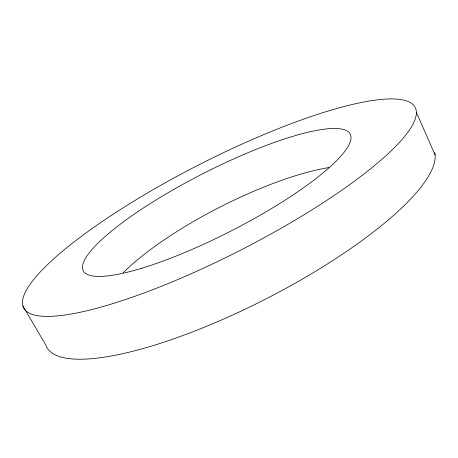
<?xml version="1.0" encoding="UTF-8"?>
<svg xmlns="http://www.w3.org/2000/svg" width="458" height="458" viewBox="0 0 458 458"><rect width="100%" height="100%" fill="white"/><g stroke="black" fill="none" stroke-linecap="round" stroke-linejoin="round"><path stroke-width="0.69" d="M22.9 306.03L45.708 344.874A217.287 57.227 -27.1 0 0 255.65 304.083A217.287 57.227 -27.1 0 0 434.768 152.68M416.368 112.382A219.926 47.489 -27.1 0 1 122.017 300.683A219.926 47.489 -27.1 0 1 119.819 209.907A219.926 47.489 -27.1 0 1 416.368 112.382L435.1 154.884M123.259 272.619A148.209 38.489 -27.1 0 1 328.81 167.599M141.843 268.205A149.955 31.923 -27.1 0 0 350.708 140.2A149.955 31.923 -27.1 0 0 157.661 198.967A149.955 31.923 -27.1 0 0 141.843 268.205"/></g></svg>
